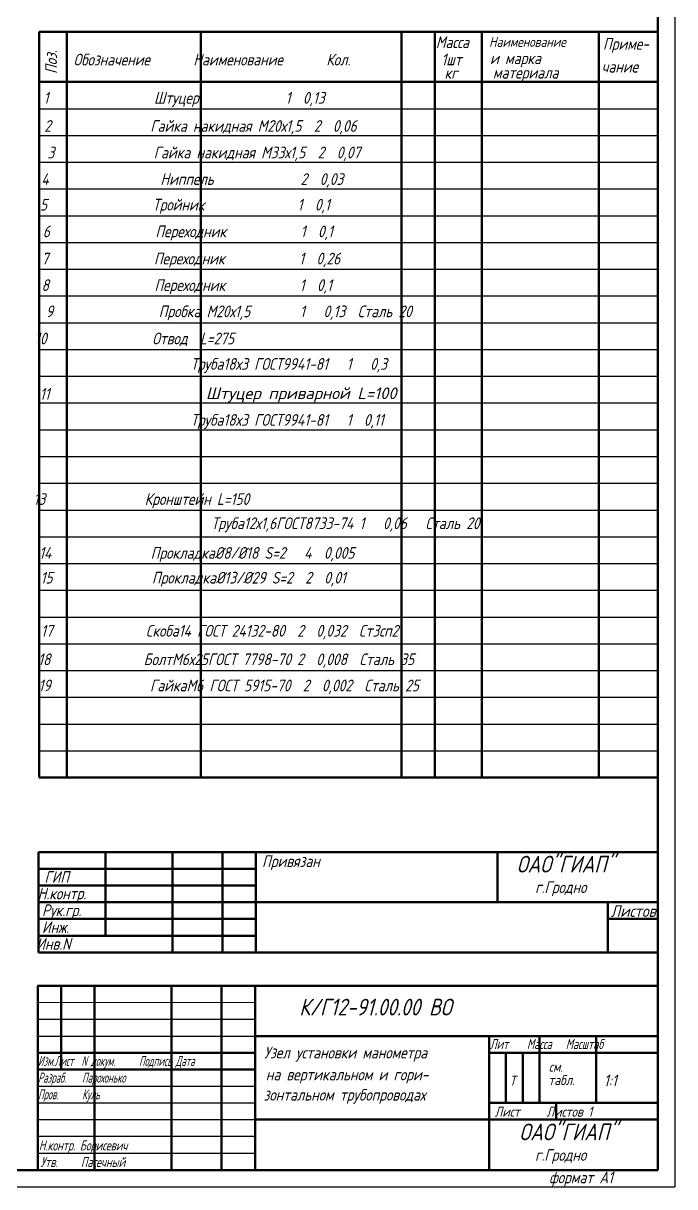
# Model space of a CAD drawing. Header units: inches. Extents: x 13568 to 14409, y 6060 to 6654.
# Drawn here: x 14214.6 to 14409.3, y 6060.4 to 6408.4 of the extents above; entities that cross this region are included whole.
import ezdxf
from ezdxf.enums import TextEntityAlignment as Align

# ---------------------------------------------------------------- set-up
doc = ezdxf.new("R2010")
doc.units = ezdxf.units.IN
doc.header["$LTSCALE"] = 0.7
doc.header["$MEASUREMENT"] = 0
doc.styles.get("Standard").update_dxf_attribs({"font": 'romand.shx', "width": 0.8, "oblique": 15, "height": 3.5})

msp = doc.modelspace()

# ---------------------------------------------------------------- linework, layer by layer
for p in [(14409.27, 6654.44), (13568.27, 6060.44)]:
    msp.add_line(p, (14409.27, 6060.44))
at = {"lineweight": 50}
for p, q in [((14404.27, 6649.44), (14404.27, 6065.44)), ((14219.27, 6405.82), (14219.27, 6390.82)), ((14219.27, 6405.82), (14219.27, 6390.82)), ((14219.27, 6405.82), (14404.27, 6405.82)), ((14227.59, 6405.8), (14227.59, 6390.82)), ((14267.59, 6405.8), (14267.59, 6390.82)), ((14327.59, 6405.8), (14327.59, 6390.82)), ((14337.59, 6405.8), (14337.59, 6390.82)), ((14351.59, 6405.8), (14351.59, 6390.82)), ((14386.59, 6405.8), (14386.59, 6390.82)), ((14219.27, 6390.82), (14219.27, 6238.82)), ((14219.27, 6390.82), (14219.27, 6182.82)), ((14219.27, 6390.82), (14404.27, 6390.82)), ((14227.59, 6390.82), (14227.59, 6182.82)), ((14267.59, 6390.82), (14267.59, 6182.82)), ((14327.59, 6390.82), (14327.59, 6182.82)), ((14337.59, 6390.82), (14337.59, 6182.82)), ((14351.59, 6390.82), (14351.59, 6182.82)), ((14386.59, 6390.82), (14386.59, 6182.82)), ((14219.27, 6182.82), (14404.27, 6182.82)), ((14219.08, 6160.51), (14404.27, 6160.51)), ((14239.11, 6160.51), (14239.11, 6135.51)), ((14259.11, 6160.51), (14259.11, 6130.51)), ((14274.11, 6160.51), (14274.11, 6130.51)), ((14284.11, 6160.51), (14284.11, 6130.51)), ((14356.27, 6160.51), (14356.27, 6145.51)), ((14404.27, 6160.51), (14404.27, 6130.51)), ((14404.27, 6160.51), (14404.27, 6130.51)), ((14219.08, 6155.51), (14284.11, 6155.51)), ((14219.08, 6150.51), (14284.11, 6150.51)), ((14219.08, 6145.51), (14404.08, 6145.51)), ((14389.27, 6145.51), (14389.27, 6130.51)), ((14219.08, 6140.51), (14284.11, 6140.51)), ((14389.27, 6140.51), (14404.27, 6140.51)), ((14219.08, 6135.51), (14284.11, 6135.51)), ((14219.08, 6130.51), (14404.27, 6130.51)), ((14218.83, 6120.51), (14404.27, 6120.51)), ((14218.87, 6120.51), (14218.87, 6065.44)), ((14225.83, 6120.51), (14225.83, 6095.51)), ((14235.83, 6120.51), (14235.83, 6065.51)), ((14258.83, 6120.51), (14258.83, 6065.51)), ((14273.83, 6120.51), (14273.83, 6065.51)), ((14283.83, 6120.51), (14283.83, 6065.51)), ((14283.83, 6105.51), (14404.27, 6105.51)), ((14353.83, 6105.51), (14353.83, 6065.51)), ((14368.83, 6105.51), (14368.83, 6085.51)), ((14385.83, 6105.51), (14385.83, 6085.51)), ((14218.83, 6100.51), (14283.83, 6100.51)), ((14353.83, 6100.51), (14404.27, 6100.51)), ((14358.83, 6100.51), (14358.83, 6085.51)), ((14363.83, 6100.51), (14363.83, 6085.51)), ((14218.83, 6095.51), (14283.83, 6095.51)), ((14353.83, 6085.51), (14403.83, 6085.51)), ((14373.83, 6085.51), (14373.83, 6080.51)), ((14283.83, 6080.51), (14404.27, 6080.51)), ((13576.27, 6065.44), (14404.27, 6065.44))]:
    msp.add_line(p, q, dxfattribs=at)
at = {"lineweight": 25}
for p, q in [((14219.27, 6405.82), (14404.27, 6405.82)), ((14219.27, 6390.82), (14404.27, 6390.82)), ((14219.27, 6382.82), (14404.27, 6382.82)), ((14219.27, 6374.82), (14404.27, 6374.82)), ((14219.27, 6366.82), (14404.27, 6366.82)), ((14219.27, 6358.82), (14404.27, 6358.82)), ((14219.27, 6350.82), (14404.27, 6350.82)), ((14219.27, 6342.82), (14404.27, 6342.82)), ((14219.27, 6334.82), (14404.27, 6334.82)), ((14219.27, 6326.82), (14404.27, 6326.82)), ((14219.27, 6318.82), (14404.27, 6318.82)), ((14219.27, 6310.82), (14404.27, 6310.82)), ((14219.27, 6302.82), (14404.27, 6302.82)), ((14219.27, 6294.82), (14404.27, 6294.82)), ((14219.27, 6286.82), (14404.27, 6286.82)), ((14219.27, 6278.82), (14404.27, 6278.82)), ((14219.27, 6270.82), (14404.27, 6270.82)), ((14219.27, 6262.82), (14404.27, 6262.82)), ((14219.27, 6254.82), (14404.27, 6254.82)), ((14219.27, 6246.82), (14404.27, 6246.82)), ((14219.27, 6238.82), (14404.27, 6238.82)), ((14219.27, 6230.82), (14404.27, 6230.82)), ((14219.27, 6222.82), (14404.27, 6222.82)), ((14219.27, 6214.82), (14404.27, 6214.82)), ((14219.27, 6206.82), (14404.27, 6206.82)), ((14219.27, 6198.82), (14404.27, 6198.82)), ((14219.27, 6190.82), (14404.27, 6190.82)), ((14218.83, 6110.51), (14283.83, 6110.51)), ((14218.83, 6105.51), (14283.83, 6105.51)), ((14218.83, 6090.51), (14283.83, 6090.51)), ((14218.83, 6085.51), (14283.83, 6085.51)), ((14218.83, 6080.51), (14283.83, 6080.51)), ((14218.83, 6075.51), (14283.83, 6075.51)), ((14218.83, 6070.51), (14283.83, 6070.51))]:
    msp.add_line(p, q, dxfattribs=at)
at = {"color": 0, "linetype": 'Continuous', "lineweight": 50}
msp.add_line((14219.08, 6130.51), (14219.08, 6160.51), dxfattribs=at)
at = {"lineweight": 15}
msp.add_line((14218.83, 6115.51), (14283.83, 6115.51), dxfattribs=at)

# ---------------------------------------------------------------- texts
at = {"lineweight": 25, "oblique": 15, "width": 0.8}
for s, p in [('Масса', (14337.87, 6400.96)), ('Приме-', (14387.83, 6400.48)), ('1шт', (14339.53, 6395.81)), ('и марка', (14354.06, 6396.16)), ('чание', (14387.44, 6393.65)), ('кг', (14340.45, 6391.77)), ('материала', (14354.92, 6391.86)), ('1:1', (14388.08, 6090.48))]:
    msp.add_text(s, height=3.5, dxfattribs=at).set_placement(p)
msp.add_text('Поз.', height=3.5, rotation=90, dxfattribs=at).set_placement((14224.63, 6393.23))
at = {"lineweight": 25, "oblique": 15, "width": 0.753185}
msp.add_text('Штуцер приварной L=100', height=3.5, dxfattribs=at).set_placement((14269.14, 6295.98), (14326.13, 6295.98), align=Align.FIT)
at = {"color": 0, "linetype": 'Continuous', "lineweight": 25, "oblique": 15, "width": 0.8}
for s, p in [('Привязан', (14285.92, 6156.05)), ('ГИП', (14220.88, 6151.33)), ('Рук.гр.', (14220.14, 6141.36)), ('Инж.', (14220.14, 6136.3)), (' Инв.N', (14216.62, 6131.33))]:
    msp.add_text(s, height=3.5, dxfattribs=at).set_placement(p)
msp.add_text('Н.контр.', height=3.5, rotation=0.3236, dxfattribs=at).set_placement((14218.87, 6146.33))
at = {"color": 0, "linetype": 'Continuous', "lineweight": 25, "oblique": 15, "width": 0.626739}
msp.add_text('Листов', height=3.5, dxfattribs=at).set_placement((14390.13, 6141.13), (14403.61, 6141.13), align=Align.FIT)
at = {"lineweight": 25, "attachment_point": 1}
for s, insert, char_height, width in [('{\\H0.8571x;Наименование} ', (14353.78, 6404.32), 3.5, 49.8633), ('Обозначение       Наименование       Кол. ', (14229.58, 6399.26), 3.5, 173.1388), ('  1                 Штуцер              1  0,13     ', (14216.9, 6387.83), 3.5, 183.2505), ('2                Гайка накидная М20х1,5  2  0,06     ', (14220.81, 6379.42), 3.5, 170.5545), ('3                Гайка накидная М33х1,5  2  0,07     ', (14221.78, 6371.48), 3.5, 162.7479), (' 4                  Ниппель              2  0,03     ', (14218.08, 6363.53), 3.5, 184.8513), ('  5                 Тройник               1  0,1      ', (14215.82, 6355.87), 3.5, 178.0028), (' 6                 Переходник            1  0,1      ', (14218.52, 6347.88), 3.5, 167.9152), (' 7                 Переходник            1  0,26     ', (14218.15, 6339.77), 3.5, 166.819), (' 8                 Переходник            1  0,1      ', (14218.15, 6331.82), 3.5, 166.819), ('9                 Пробка М20х1,5        1   0,13  Сталь 20', (14221.31, 6323.97), 3.5, 170.5545), ('  10                 Отвод  L=275', (14214.36, 6315.86), 3.5, 193.2673), ('   Труба18х3 ГОСТ9941-81   1   0,3     ', (14259.04, 6308.25), 3.5, 133.3019), (' 11               ', (14217.62, 6299.28), 3.5, 193.2673), ('   Труба18х3 ГОСТ9941-81   1  0,11     ', (14259.04, 6291.51), 3.5, 133.3019), ('   13                Кронштейн L=150', (14212.04, 6267.83), 3.5, 185.568), ('Труба12х1,6ГОСТ8733-74 1   0,06   Сталь 20', (14270.75, 6260.61), 3.5, 120.9845), (' 14                Прокладка%%C8/%%C18 S=2   4  0,005    ', (14217.43, 6251.74), 3.5, 178.7236), (' 15                Прокладка%%C13/%%C29 S=2  2  0,01     ', (14217.86, 6244.32), 3.5, 166.9396), (' 17               Скоба14 ГОСТ 24132-80  2  0,032  Ст3сп2', (14217.99, 6228.45), 3.5, 180.1395), ('  18               БолтМ6х25ГОСТ 7798-70 2  0,008  Сталь 35', (14215.29, 6219.92), 3.5, 176.5326), (' 19                ГайкаМ6 ГОСТ 5915-70  2  0,002  Сталь 25', (14217.25, 6212.09), 3.5, 182.8451), ('г.Гродно', (14367.57, 6151.77), 3.5, 35.0627), ('{\\W0.7;Лит    Масса   Масштаб}', (14354.03, 6104.62), 3, 48.3624), ('{\\W0.6; Изм.Лист  N докум.      Подпись Дата\\P Разраб.    Парохонько\\P Пров.      Куль}', (14217.75, 6099.56), 3, 75.9719), ('см.', (14371.64, 6097.8), 3, 4.7355), ('Т', (14359.92, 6093.64), 3, 4.7355), ('табл.', (14371.51, 6093.83), 3, 4.7355), ('Лист     Листов 1', (14355.44, 6084.37), 3, 49.4707), ('{\\W0.7; Н.контр. Борисевич}', (14217.81, 6074.29), 3, 40.546), ('г.Гродно', (14367.52, 6071.69), 3.5, 35.0627), ('{\\W0.7;Утв.     Пасечный}', (14219.75, 6069.3), 3, 39.2217), ('формат А1', (14371.74, 6064.97), 3.5, 32.7454)]:
    msp.add_mtext(s, dxfattribs=dict(at, insert=insert, char_height=char_height, width=width))
at = {"lineweight": 35, "attachment_point": 1}
for s, insert, char_height, width in [('ОАО"ГИАП"', (14362.04, 6159.4), 5, 36.171), ('К/Г12-91.00.00 ВО ', (14297.05, 6116.66), 5, 116.2188), ('Узел установки манометра', (14286.54, 6102.29), 3.5, 67.1383), ('на вертикальном и гори-', (14287.04, 6095.75), 3.5, 67.3555), ('зонтальном трубопроводах', (14286.38, 6089.69), 3.5, 70.996), ('ОАО"ГИАП"', (14362.82, 6079.33), 5, 36.171)]:
    msp.add_mtext(s, dxfattribs=dict(at, insert=insert, char_height=char_height, width=width))

doc.saveas('drawing.dxf')
